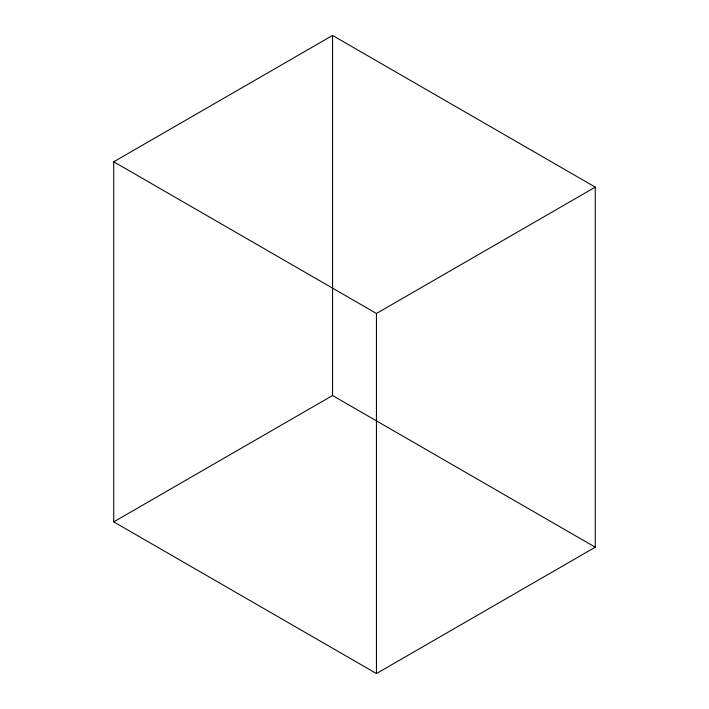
<?xml version="1.0" encoding="UTF-8"?>
<svg xmlns="http://www.w3.org/2000/svg" width="709" height="709" viewBox="0 0 709 709"><rect width="100%" height="100%" fill="white"/><g stroke="black" fill="none" stroke-linecap="round" stroke-linejoin="round"><path stroke-width="1.06" d="M113.724 161.794L332.556 35.45L595.276 187.132L595.276 547.206L376.444 673.55L113.724 521.868L113.724 161.794L376.444 313.475L595.276 187.132M113.724 521.868L332.556 395.525L595.276 547.206M376.444 313.475L376.444 673.55M332.556 35.45L332.556 395.525"/></g></svg>
